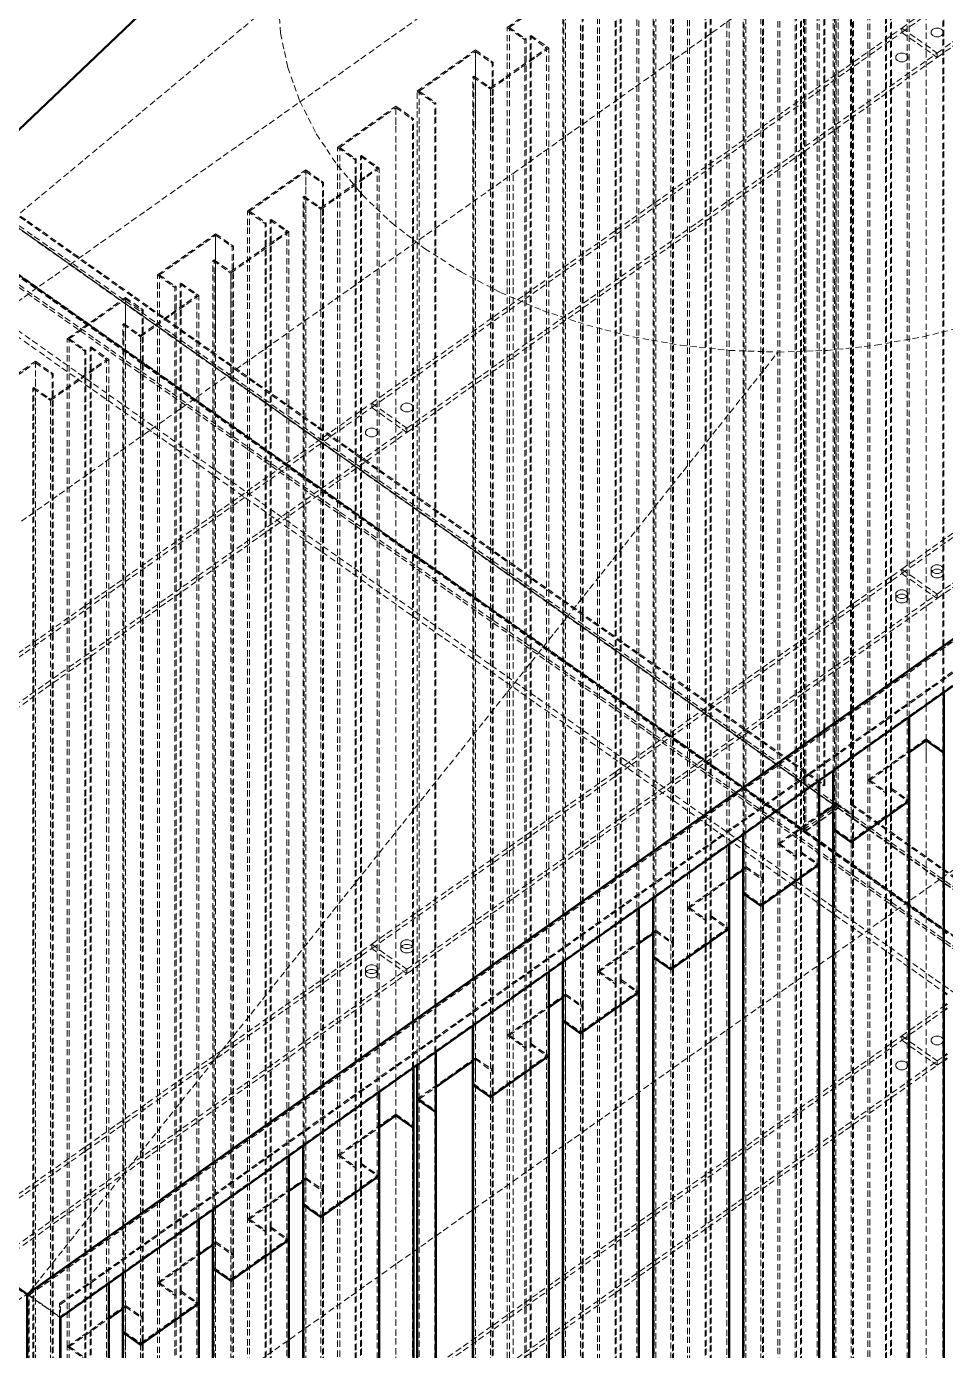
# Model space of a CAD drawing. Header units: millimetres. Extents: x 909 to 14018, y 345 to 10005.
# Drawn here: x 3272 to 3824, y 2431 to 3225 of the extents above; entities that cross this region are included whole.
import ezdxf

# ---------------------------------------------------------------- set-up
doc = ezdxf.new("R2010")
doc.units = ezdxf.units.MM
doc.linetypes.add('Hidden', pattern=[15, 5, -3, 5, -2])
for name, color, linetype, lineweight in [('Default', 7, 'Continuous', 50), ('Edges', 7, 'Hidden', 15), ('HiddenEdges', 2, 'Hidden', 15), ('HiddenSilhouettes', 2, 'Hidden', 15), ('HiddenWires', 7, 'Hidden', 15), ('Silhouettes', 7, 'Continuous', 50), ('Wires', 7, 'Hidden', 15)]:
    doc.layers.add(name, color=color, linetype=linetype, lineweight=lineweight)

# ---------------------------------------------------------------- blocks, each defined once
blk = doc.blocks.new('Isometric')
at = {"layer": 'Edges'}
for points in [[(-10.1, -535.7), (756.1, 101)], [(756.1, 101), (758, 73.2), (763.8, 45.8), (773.3, 18.9), (786.6, -7.3), (803.4, -32.4), (823.5, -56.2), (846.9, -78.5), (873.3, -99), (902.4, -117.7), (933.9, -134.2), (967.6, -148.5), (1003, -160.3), (1040, -169.7), (1078.1, -176.4), (1116.9, -180.5), (1156.1, -181.9)], [(1156.1, -181.9), (1195.3, -180.5), (1234.2, -176.4), (1272.2, -169.7), (1309.2, -160.3), (1344.7, -148.5), (1378.3, -134.2), (1409.9, -117.7), (1439, -99), (1465.3, -78.5), (1488.7, -56.2), (1508.9, -32.4), (1525.7, -7.3), (1538.9, 18.9), (1548.4, 45.8), (1554.2, 73.2), (1556.1, 101)], [(556.6, -934.2), (1156.1, -181.9)], [(1288.7, -643.2), (1291.5, -645.2)], [(1288.7, -644.1), (1291.5, -646.1)]]:
    blk.add_lwpolyline(points, dxfattribs=at)
for points in [[(581.1, -953.7, 0), (1387.2, -383.7, 0)], [(1287.9, -501.9, 0), (1287.9, -454.8, 0)], [(1274.6, -492.5, 0), (1274.6, -464.2, 0)], [(1274.6, -1298.6, 0), (1274.6, -492.5, 0)], [(1214.5, -573.8, 0), (1214.5, -506.7, 0)], [(1287.9, -1308, 0), (1287.9, -501.9, 0)], [(1142.3, -624.8, 0), (1142.3, -557.7, 0)], [(1214.5, -1379.9, 0), (1214.5, -573.8, 0)], [(1070.2, -675.8, 0), (1070.2, -608.7, 0)], [(1142.3, -1430.9, 0), (1142.3, -624.8, 0)], [(998.1, -726.8, 0), (998.1, -659.7, 0)], [(1070.2, -1481.9, 0), (1070.2, -675.8, 0)], [(926, -777.8, 0), (926, -710.7, 0)], [(998.1, -1532.9, 0), (998.1, -726.8, 0)], [(881.4, -789.3, 0), (881.4, -742.2, 0)], [(863.6, -801.9, 0), (863.6, -754.8, 0)], [(850.3, -792.5, 0), (850.3, -764.2, 0)], [(926, -1583.9, 0), (926, -777.8, 0)], [(850.3, -1598.6, 0), (850.3, -792.5, 0)], [(881.4, -1595.4, 0), (881.4, -789.3, 0)], [(863.6, -1608, 0), (863.6, -801.9, 0)], [(790.2, -873.8, 0), (790.2, -806.7, 0)], [(718.1, -924.8, 0), (718.1, -857.7, 0)], [(790.2, -1679.9, 0), (790.2, -873.8, 0)], [(645.9, -975.8, 0), (645.9, -908.7, 0)], [(718.1, -1730.9, 0), (718.1, -924.8, 0)], [(528.2, -954.3, 0), (555.1, -935.3, 0)], [(555.1, -935.3, 0), (581.1, -953.7, 0)], [(581.1, -2643.7, 0), (581.1, -953.7, 0)], [(645.9, -1781.9, 0), (645.9, -975.8, 0)]]:
    blk.add_polyline3d(points, dxfattribs=at)
blk.add_polyline3d([(555.1, -936.2, 0)], close=True, dxfattribs=at)
at = {"layer": 'HiddenEdges'}
for points in [[(-10.6, -536.2), (1757.2, 713.8)], [(-406.6, 592.6), (2379.4, -1377.4)], [(-432.7, 574.1), (2327.1, -1377.4)], [(-406.6, 545.2), (2379.4, -1424.8)], [(398.1, 23.7), (1204.2, -546.3)], [(407.9, 26.2), (1192.7, -528.8)], [(478.1, -70.8), (1189.7, -574.1)], [(478.6, -70.4), (1176.5, -563.9)], [(-10.6, -536.2), (555.1, -936.2)], [(1204.2, -546.3), (1784, -956.3)], [(1214, -543.8), (1772.6, -938.8)], [(1177.3, -566.2), (1178.2, -565.6)], [(1178.2, -565.1), (1288.7, -643.2)], [(1178.2, -565.6), (1758, -975.6)], [(555.1, -936.2), (556.6, -934.2)], [(555.1, -936.2), (555.9, -935.6)], [(556.8, -936.2), (581.9, -954)], [(581.1, -942.9), (581.9, -943.5)]]:
    blk.add_lwpolyline(points, dxfattribs=at)
for points in [[(1193.6, -528.2, 0), (1193.6, 1140.6, 0)], [(1204.2, -546.3, 0), (1204.2, 1143.7, 0)], [(1204.2, -546.7, 0), (1204.2, 1141.6, 0)], [(1214, -543.8, 0), (1214, 1125, 0)], [(1178.2, -565.1, 0), (1178.2, 448.2, 0)], [(1274.6, -464.2, 0), (1274.6, 313.6, 0)], [(1287.9, -454.8, 0), (1287.9, 304.2, 0)], [(1242, -534.3, 0), (1242, 271.8, 0)], [(1247, -530.8, 0), (1247, 275.3, 0)], [(1177.3, -565.3, 0), (1177.3, 254.5, 0)], [(1202.4, -543.5, 0), (1202.4, 262.6, 0)], [(1215.7, -552.9, 0), (1215.7, 253.2, 0)], [(1201.2, -563.2, 0), (1201.2, 242.9, 0)], [(1174.9, -581.8, 0), (1174.9, 224.3, 0)], [(1214.5, -506.7, 0), (1214.5, 232.3, 0)], [(1169.9, -585.3, 0), (1169.9, 220.8, 0)], [(1130.3, -594.5, 0), (1130.3, 211.6, 0)], [(1143.6, -603.9, 0), (1143.6, 202.2, 0)], [(1129, -614.2, 0), (1129, 191.9, 0)], [(1142.3, -557.7, 0), (1142.3, 181.3, 0)], [(1097.8, -636.3, 0), (1097.8, 169.8, 0)], [(1102.7, -632.8, 0), (1102.7, 173.3, 0)], [(1058.2, -645.5, 0), (1058.2, 160.6, 0)], [(1071.5, -654.9, 0), (1071.5, 151.2, 0)], [(1056.9, -665.2, 0), (1056.9, 140.9, 0)], [(1070.2, -608.7, 0), (1070.2, 130.3, 0)], [(1025.7, -687.3, 0), (1025.7, 118.8, 0)], [(1030.6, -683.8, 0), (1030.6, 122.3, 0)], [(986.1, -696.5, 0), (986.1, 109.6, 0)], [(999.4, -705.9, 0), (999.4, 100.2, 0)], [(984.8, -716.2, 0), (984.8, 89.9, 0)], [(998.1, 0, 0), (998.1, 80.5, 0)], [(998.1, -659.7, 0), (998.1, 79.3, 0)], [(1255.1, 73.8, 0), (1255.1, 77.3, 0)], [(953.5, -738.3, 0), (953.5, 67.8, 0)], [(958.5, -734.8, 0), (958.5, 71.3, 0)], [(913.9, 0, 0), (913.9, 59.8, 0)], [(913.9, -747.5, 0), (913.9, 58.6, 0)], [(927.2, -756.9, 0), (927.2, 49.2, 0)], [(912.7, -767.2, 0), (912.7, 38.9, 0)], [(398.1, 23.3, 0), (1202.5, -545.5, 0)], [(926, 0, 0), (926, 29.5, 0)], [(926, -710.7, 0), (926, 28.3, 0)], [(850.3, 0, 0), (850.3, 14.8, 0)], [(850.3, -764.2, 0), (850.3, 13.6, 0)], [(881.4, -742.2, 0), (881.4, 16.8, 0)], [(372.1, 4.4, 0), (1178.2, -565.6, 0)], [(863.6, -754.8, 0), (863.6, 4.2, 0)], [(817.8, -834.3, 0), (817.8, -28.2, 0)], [(822.7, -830.8, 0), (822.7, -24.7, 0)], [(778.2, -84.8, 0), (778.2, -36.2, 0)], [(778.2, -843.5, 0), (778.2, -37.4, 0)], [(791.5, -852.9, 0), (791.5, -46.8, 0)], [(776.9, -863.2, 0), (776.9, -57.1, 0)], [(790.2, -84.8, 0), (790.2, -66.5, 0)], [(790.2, -806.7, 0), (790.2, -67.7, 0)], [(745.6, -885.3, 0), (745.6, -79.2, 0)], [(750.6, -881.8, 0), (750.6, -75.7, 0)], [(706, -169.7, 0), (706, -87.2, 0)], [(706, -894.5, 0), (706, -88.4, 0)], [(719.3, -903.9, 0), (719.3, -97.8, 0)], [(704.8, -914.2, 0), (704.8, -108.1, 0)], [(678.5, -932.8, 0), (678.5, -126.7, 0)], [(718.1, -169.7, 0), (718.1, -117.5, 0)], [(718.1, -857.7, 0), (718.1, -118.7, 0)], [(673.5, -936.3, 0), (673.5, -130.2, 0)], [(633.9, -169.7, 0), (633.9, -138.2, 0)], [(633.9, -945.5, 0), (633.9, -139.4, 0)], [(647.2, -954.9, 0), (647.2, -148.8, 0)], [(632.6, -965.2, 0), (632.6, -159.1, 0)], [(645.9, -254.5, 0), (645.9, -168.5, 0)], [(606.3, -983.8, 0), (606.3, -177.7, 0)], [(645.9, -908.7, 0), (645.9, -169.7, 0)], [(561.8, -254.5, 0), (561.8, -189.2, 0)], [(561.8, -996.5, 0), (561.8, -190.4, 0)], [(601.4, -987.3, 0), (601.4, -181.2, 0)], [(575.1, -1005.9, 0), (575.1, -199.8, 0)], [(560.5, -1016.2, 0), (560.5, -210.1, 0)], [(573.8, -254.5, 0), (573.8, -219.5, 0)], [(573.8, -1026.8, 0), (573.8, -220.7, 0)], [(1255.1, -359, 0), (1255.1, -355.5, 0)], [(1283.4, -379, 0), (1283.4, -375.5, 0)], [(581.1, -942.9, 0), (1335.2, -409.7, 0)], [(1274.6, -509, 0), (1274.6, -491.3, 0)], [(1242, -1340.4, 0), (1242, -534.3, 0)], [(1247, -1336.9, 0), (1247, -530.8, 0)], [(1178.2, -565.1, 0), (1204.2, -546.7, 0)], [(1202.4, -593.9, 0), (1202.4, -542.3, 0)], [(1202.4, -1349.6, 0), (1202.4, -543.5, 0)], [(1204.2, -546.7, 0), (1782.3, -955.5, 0)], [(1214, -543.8, 0), (1214.8, -543.2, 0)], [(1215.7, -1359, 0), (1215.7, -552.9, 0)], [(1201.2, -1369.3, 0), (1201.2, -563.2, 0)], [(1174.9, -1387.9, 0), (1174.9, -581.8, 0)], [(1214.5, -593.9, 0), (1214.5, -572.6, 0)], [(1169.9, -1391.4, 0), (1169.9, -585.3, 0)], [(1130.3, -678.7, 0), (1130.3, -593.9, 0)], [(1130.3, -1400.6, 0), (1130.3, -594.5, 0)], [(1217.7, -593.9, 0), (1288.7, -644.1, 0)], [(1129, -1420.3, 0), (1129, -614.2, 0)], [(1143.6, -1410, 0), (1143.6, -603.9, 0)], [(1142.3, -678.7, 0), (1142.3, -623.6, 0)], [(1102.7, -1438.9, 0), (1102.7, -632.8, 0)], [(1058.2, -678.7, 0), (1058.2, -644.3, 0)], [(1058.2, -1451.6, 0), (1058.2, -645.5, 0)], [(1097.8, -1442.4, 0), (1097.8, -636.3, 0)], [(1071.5, -1461, 0), (1071.5, -654.9, 0)], [(1056.9, -1471.3, 0), (1056.9, -665.2, 0)], [(1070.2, -678.7, 0), (1070.2, -674.6, 0)], [(1025.7, -1493.4, 0), (1025.7, -687.3, 0)], [(1030.6, -1489.9, 0), (1030.6, -683.8, 0)], [(986.1, -763.5, 0), (986.1, -695.3, 0)], [(986.1, -1502.6, 0), (986.1, -696.5, 0)], [(999.4, -1512, 0), (999.4, -705.9, 0)], [(984.8, -1522.3, 0), (984.8, -716.2, 0)], [(998.1, -763.5, 0), (998.1, -725.6, 0)], [(1255.1, -732.3, 0), (1255.1, -728.8, 0)], [(953.5, -1544.4, 0), (953.5, -738.3, 0)], [(958.5, -1540.9, 0), (958.5, -734.8, 0)], [(913.9, -763.5, 0), (913.9, -746.3, 0)], [(913.9, -1553.6, 0), (913.9, -747.5, 0)], [(1283.4, -752.3, 0), (1283.4, -748.8, 0)], [(927.2, -1563, 0), (927.2, -756.9, 0)], [(912.7, -1573.3, 0), (912.7, -767.2, 0)], [(926, -848.4, 0), (926, -776.6, 0)], [(850.3, -848.4, 0), (850.3, -791.3, 0)], [(817.8, -1640.4, 0), (817.8, -834.3, 0)], [(822.7, -1636.9, 0), (822.7, -830.8, 0)], [(778.2, -848.4, 0), (778.2, -842.3, 0)], [(778.2, -1649.6, 0), (778.2, -843.5, 0)], [(791.5, -1659, 0), (791.5, -852.9, 0)], [(776.9, -1669.3, 0), (776.9, -863.2, 0)], [(790.2, -933.2, 0), (790.2, -872.6, 0)], [(745.6, -1691.4, 0), (745.6, -885.3, 0)], [(750.6, -1687.9, 0), (750.6, -881.8, 0)], [(706, -933.2, 0), (706, -893.3, 0)], [(706, -1700.6, 0), (706, -894.5, 0)], [(719.3, -1710, 0), (719.3, -903.9, 0)], [(704.8, -1720.3, 0), (704.8, -914.2, 0)], [(718.1, -933.2, 0), (718.1, -923.6, 0)], [(673.5, -1742.4, 0), (673.5, -936.3, 0)], [(678.5, -1738.9, 0), (678.5, -932.8, 0)], [(581.1, -2580.9, 0), (581.1, -942.9, 0)], [(633.9, -1018.1, 0), (633.9, -944.3, 0)], [(633.9, -1751.6, 0), (633.9, -945.5, 0)], [(647.2, -1761, 0), (647.2, -954.9, 0)], [(632.6, -1771.3, 0), (632.6, -965.2, 0)], [(645.9, -1018.1, 0), (645.9, -974.6, 0)]]:
    blk.add_polyline3d(points, dxfattribs=at)
at = {"layer": 'HiddenSilhouettes'}
for points in [[(-406.6, 594.7), (2349.7, -1354.3)], [(1283.4, 57.3), (1707.7, 357.3)], [(555.1, -936.2), (2322.8, 313.8)], [(941.1, 77.8), (986.1, 109.6)], [(939.4, 77.8), (953.5, 67.8)], [(941.1, 77.8), (954.4, 68.4)], [(1255.1, 77.3), (1283.4, 57.3)], [(957.6, 70.7), (958.5, 71.3)], [(1255.1, 73.8), (1283.4, 53.8)], [(869, 26.8), (913.9, 58.6)], [(913.9, 59.8), (928.1, 49.8)], [(913.9, 58.6), (927.2, 49.2)], [(911.8, 38.3), (926, 28.3)], [(912.7, 38.9), (926, 29.5)], [(408.7, 26.8), (1193.6, -528.2)], [(867.3, 26.8), (881.4, 16.8)], [(869, 26.8), (882.3, 17.4)], [(850.3, 13.6), (863.6, 4.2)], [(881.4, 16.8), (882.3, 17.4)], [(803.6, -18.2), (817.8, -28.2)], [(805.3, -18.2), (818.6, -27.6)], [(821.9, -25.3), (822.7, -24.7)], [(821.9, -25.3), (835.2, -34.7)], [(733.2, -69.2), (778.2, -37.4)], [(778.2, -36.2), (792.3, -46.2)], [(790.2, -67.7), (836.9, -34.7)], [(791.5, -46.8), (792.3, -46.2)], [(776, -57.7), (776.9, -57.1)], [(776, -57.7), (790.2, -67.7)], [(776.9, -57.1), (790.2, -66.5)], [(1255.1, -355.5), (1679.4, -55.5)], [(1255.1, -359), (1679.4, -59)], [(477.5, -71.3), (1177.3, -566.2)], [(731.5, -69.2), (745.6, -79.2)], [(745.6, -79.2), (746.5, -78.6)], [(749.7, -76.3), (750.6, -75.7)], [(749.7, -76.3), (763, -85.7)], [(750.6, -75.7), (764.7, -85.7)], [(1283.4, -375.5), (1707.7, -75.5)], [(1283.4, -379), (1707.7, -79)], [(661.1, -120.2), (706, -88.4)], [(706, -88.4), (719.3, -97.8)], [(718.1, -117.5), (763, -85.7)], [(718.1, -118.7), (764.7, -85.7)], [(448.2, -99.2), (1288.7, -693.6)], [(703.9, -108.7), (704.8, -108.1)], [(704.8, -108.1), (718.1, -117.5)], [(659.4, -120.2), (673.5, -130.2)], [(661.1, -120.2), (674.4, -129.6)], [(645.9, -168.5), (690.9, -136.7)], [(677.6, -127.3), (690.9, -136.7)], [(588.9, -171.2), (633.9, -139.4)], [(633.9, -138.2), (648.1, -148.2)], [(633.9, -139.4), (647.2, -148.8)], [(647.2, -148.8), (648.1, -148.2)], [(632.6, -159.1), (645.9, -168.5)], [(587.3, -171.2), (601.4, -181.2)], [(605.5, -178.3), (618.8, -187.7)], [(516.8, -222.2), (561.8, -190.4)], [(573.8, -219.5), (618.8, -187.7)], [(601.4, -181.2), (602.2, -180.6)], [(575.1, -199.8), (575.9, -199.2)], [(560.5, -210.1), (573.8, -219.5)], [(406.6, -522.7), (830.9, -222.7)], [(406.6, -526.2), (830.9, -226.2)], [(830.9, -222.7), (859.1, -242.7)], [(830.9, -226.2), (859.1, -246.2)], [(434.9, -542.7), (859.1, -242.7)], [(434.9, -546.2), (859.1, -246.2)], [(1255.1, -355.5), (1283.4, -375.5)], [(1255.1, -359), (1283.4, -379)], [(1278.6, -358.1), (1279.9, -356.5), (1282.1, -355.6), (1284.7, -355.6), (1286.9, -356.5), (1288.2, -358.1), (1288.2, -359.9), (1286.9, -361.5), (1284.7, -362.4), (1282.1, -362.4), (1279.9, -361.5), (1278.6, -359.9)], [(859.1, -679), (1283.4, -379)], [(1250.3, -378.1), (1251.6, -376.5), (1253.8, -375.6), (1256.4, -375.6), (1258.7, -376.5), (1259.9, -378.1), (1259.9, -379.9), (1258.7, -381.5), (1256.4, -382.4), (1253.8, -382.4), (1251.6, -381.5), (1250.3, -379.9)], [(1227.9, -524.3), (1274.6, -491.3)], [(1274.6, -491.3), (1288.7, -501.3)], [(1229.6, -524.3), (1261.1, -502)], [(1192.7, -528.8), (1193.6, -528.2)], [(1227.9, -524.3), (1242, -534.3)], [(-9.8, -535.6), (555.9, -935.6)], [(1246.1, -531.4), (1247, -530.8)], [(1246.1, -531.4), (1259.4, -540.8)], [(1247, -530.8), (1261.1, -540.8)], [(1155.8, -575.3), (1202.4, -542.3)], [(1200.3, -545), (1202.4, -543.5)], [(1202.4, -542.3), (1216.6, -552.3)], [(1202.4, -543.5), (1215.7, -552.9)], [(1214.8, -543.2), (1773.4, -938.2)], [(1157.5, -575.3), (1189, -553)], [(1177.3, -565.3), (1217.7, -593.9)], [(1200.3, -563.8), (1201.2, -563.2)], [(1201.2, -563.2), (1214.5, -572.6)], [(1155.8, -575.3), (1169.9, -585.3)], [(1174, -582.4), (1174.9, -581.8)], [(1174, -582.4), (1187.3, -591.8)], [(1174.9, -581.8), (1189, -591.8)], [(1169.9, -585.3), (1170.8, -584.7)], [(1083.6, -626.3), (1130.3, -593.3)], [(1128.2, -596), (1130.3, -594.5)], [(1130.3, -593.3), (1144.5, -603.3)], [(1130.3, -594.5), (1143.6, -603.9)], [(1143.6, -603.9), (1144.5, -603.3)], [(1085.3, -626.3), (1116.9, -604)], [(1129, -614.2), (1142.3, -623.6)], [(1083.6, -626.3), (1097.8, -636.3)], [(1085.3, -626.3), (1098.6, -635.7)], [(1101.9, -633.4), (1102.7, -632.8)], [(1101.9, -633.4), (1115.2, -642.8)], [(1102.7, -632.8), (1116.9, -642.8)], [(1011.5, -677.3), (1058.2, -644.3)], [(1058.2, -644.3), (1072.3, -654.3)], [(1058.2, -645.5), (1071.5, -654.9)], [(1070.2, -674.6), (1115.2, -642.8)], [(406.6, -955.5), (830.9, -655.5)], [(830.9, -655.5), (859.1, -675.5)], [(854.3, -658.1), (855.6, -656.5), (857.8, -655.6), (860.4, -655.6), (862.7, -656.5), (864, -658.1), (864, -659.9), (862.7, -661.5), (860.4, -662.4), (857.8, -662.4), (855.6, -661.5), (854.3, -659.9)], [(406.6, -959), (830.9, -659)], [(830.9, -659), (859.1, -679)], [(1056.9, -665.2), (1070.2, -674.6)], [(434.9, -975.5), (859.1, -675.5)], [(826, -678.1), (827.3, -676.5), (829.6, -675.6), (832.1, -675.6), (834.4, -676.5), (835.7, -678.1), (835.7, -679.9), (834.4, -681.5), (832.1, -682.4), (829.6, -682.4), (827.3, -681.5), (826, -679.9)], [(1011.5, -677.3), (1025.7, -687.3)], [(1013.2, -677.3), (1026.5, -686.7)], [(434.9, -979), (859.1, -679)], [(1029.8, -684.4), (1030.6, -683.8)], [(1029.8, -684.4), (1043.1, -693.8)], [(1030.6, -683.8), (1044.8, -693.8)], [(939.4, -728.3), (986.1, -695.3)], [(986.1, -695.3), (1000.2, -705.3)], [(986.1, -696.5), (999.4, -705.9)], [(998.1, -725.6), (1043.1, -693.8)], [(941.1, -728.3), (972.6, -706)], [(999.4, -705.9), (1000.2, -705.3)], [(983.9, -716.8), (984.8, -716.2)], [(984.8, -716.2), (998.1, -725.6)], [(867.3, -1003.1), (1255.1, -728.8)], [(939.4, -728.3), (953.5, -738.3)], [(867.3, -1006.6), (1255.1, -732.3)], [(957.6, -735.4), (958.5, -734.8)], [(957.6, -735.4), (970.9, -744.8)], [(958.5, -734.8), (972.6, -744.8)], [(1255.1, -732.3), (1283.4, -752.3)], [(867.3, -779.3), (913.9, -746.3)], [(913.9, -746.3), (928.1, -756.3)], [(913.9, -747.5), (927.2, -756.9)], [(926, -776.6), (970.9, -744.8)], [(1283.4, -748.8), (1288.7, -745.1)], [(1283.4, -752.3), (1288.7, -748.6)], [(869, -779.3), (882.3, -769.9)], [(869, -779.3), (882.3, -788.7)], [(803.6, -824.3), (850.3, -791.3)], [(803.6, -824.3), (817.8, -834.3)], [(805.3, -824.3), (818.6, -833.7)], [(822.7, -830.8), (836.9, -840.8)], [(731.5, -875.3), (778.2, -842.3)], [(776, -845), (778.2, -843.5)], [(778.2, -842.3), (792.3, -852.3)], [(733.2, -875.3), (764.7, -853)], [(776, -863.8), (776.9, -863.2)], [(776.9, -863.2), (790.2, -872.6)], [(731.5, -875.3), (745.6, -885.3)], [(745.6, -885.3), (746.5, -884.7)], [(750.6, -881.8), (764.7, -891.8)], [(659.4, -926.3), (706, -893.3)], [(703.9, -896), (706, -894.5)], [(706, -893.3), (720.2, -903.3)], [(706, -894.5), (719.3, -903.9)], [(661.1, -926.3), (692.6, -904)], [(719.3, -903.9), (720.2, -903.3)], [(659.4, -926.3), (673.5, -936.3)], [(661.1, -926.3), (674.4, -935.7)], [(678.5, -932.8), (692.6, -942.8)], [(633.9, -944.3), (648.1, -954.3)], [(633.9, -945.5), (647.2, -954.9)], [(588.9, -977.3), (620.5, -955)], [(647.2, -954.9), (648.1, -954.3)], [(631.8, -965.8), (632.6, -965.2)], [(632.6, -965.2), (645.9, -974.6)], [(587.3, -977.3), (601.4, -987.3)]]:
    blk.add_lwpolyline(points, dxfattribs=at)
for points in [[(1278.6, -354.5), (1279.9, -353), (1282.1, -352), (1284.7, -352), (1286.9, -353), (1288.2, -354.5), (1288.2, -356.4), (1286.9, -358), (1284.7, -358.9), (1282.1, -358.9), (1279.9, -358), (1278.6, -356.4)], [(1250.3, -374.5), (1251.6, -373), (1253.8, -372), (1256.4, -372), (1258.7, -373), (1259.9, -374.5), (1259.9, -376.4), (1258.7, -378), (1256.4, -378.9), (1253.8, -378.9), (1251.6, -378), (1250.3, -376.4)], [(854.3, -654.5), (855.6, -653), (857.8, -652), (860.4, -652), (862.7, -653), (864, -654.5), (864, -656.4), (862.7, -658), (860.4, -658.9), (857.8, -658.9), (855.6, -658), (854.3, -656.4)], [(826, -674.5), (827.3, -673), (829.6, -672), (832.1, -672), (834.4, -673), (835.7, -674.5), (835.7, -676.4), (834.4, -678), (832.1, -678.9), (829.6, -678.9), (827.3, -678), (826, -676.4)]]:
    blk.add_lwpolyline(points, close=True, dxfattribs=at)
for points in [[(1192.7, -528.8, 0), (1192.7, 1140, 0)], [(1202.5, -545.5, 0), (1202.5, 1142.8, 0)], [(1214.8, -543.2, 0), (1214.8, 1125.6, 0)], [(-406.6, 547.3, 0), (2347.4, -1400.1, 0)], [(-432.7, 528.8, 0), (2327.1, -1422.7, 0)], [(1176.5, -563.9, 0), (1176.5, 447.4, 0)], [(1255.1, 77.3, 0), (1679.4, 377.3, 0)], [(1255.1, 73.8, 0), (1679.4, 373.8, 0)], [(1283.4, 53.8, 0), (1707.7, 353.8, 0)], [(1288.7, -454.2, 0), (1288.7, 304.8, 0)], [(1227.9, -524.3, 0), (1227.9, 281.8, 0)], [(1229.6, -524.3, 0), (1229.6, 281.8, 0)], [(1242.9, -533.7, 0), (1242.9, 272.4, 0)], [(1246.1, -531.4, 0), (1246.1, 274.7, 0)], [(1259.4, -540.8, 0), (1259.4, 265.3, 0)], [(1261.1, -473.7, 0), (1261.1, 265.3, 0)], [(1216.6, -552.3, 0), (1216.6, 253.8, 0)], [(1200.3, -516.7, 0), (1200.3, 242.3, 0)], [(1155.8, -575.3, 0), (1155.8, 230.8, 0)], [(1157.5, -575.3, 0), (1157.5, 230.8, 0)], [(1174, -582.4, 0), (1174, 223.7, 0)], [(1170.8, -584.7, 0), (1170.8, 221.4, 0)], [(1187.3, -591.8, 0), (1187.3, 214.3, 0)], [(1189, -524.7, 0), (1189, 214.3, 0)], [(1144.5, -603.3, 0), (1144.5, 202.8, 0)], [(1128.2, -567.7, 0), (1128.2, 191.3, 0)], [(1083.6, -626.3, 0), (1083.6, 179.8, 0)], [(1085.3, -626.3, 0), (1085.3, 179.8, 0)], [(1098.6, -635.7, 0), (1098.6, 170.4, 0)], [(1101.9, -633.4, 0), (1101.9, 172.7, 0)], [(1115.2, -642.8, 0), (1115.2, 163.3, 0)], [(1116.9, -575.7, 0), (1116.9, 163.3, 0)], [(1072.3, -654.3, 0), (1072.3, 151.8, 0)], [(1056.1, -618.7, 0), (1056.1, 140.3, 0)], [(1011.5, -677.3, 0), (1011.5, 128.8, 0)], [(1013.2, -677.3, 0), (1013.2, 128.8, 0)], [(1026.5, -686.7, 0), (1026.5, 119.4, 0)], [(1029.8, -684.4, 0), (1029.8, 121.7, 0)], [(939.4, 77.8, 0), (986.1, 110.8, 0)], [(1043.1, -693.8, 0), (1043.1, 112.3, 0)], [(1044.8, -626.7, 0), (1044.8, 112.3, 0)], [(1000.2, -705.3, 0), (1000.2, 100.8, 0)], [(983.9, -669.7, 0), (983.9, 89.3, 0)], [(830.9, -222.7, 0), (1255.1, 77.3, 0)], [(939.4, -728.3, 0), (939.4, 77.8, 0)], [(941.1, -728.3, 0), (941.1, 77.8, 0)], [(830.9, -226.2, 0), (1255.1, 73.8, 0)], [(953.5, 67.8, 0), (954.4, 68.4, 0)], [(954.4, -737.7, 0), (954.4, 68.4, 0)], [(957.6, -735.4, 0), (957.6, 70.7, 0)], [(957.6, 70.7, 0), (970.9, 61.3, 0)], [(958.5, 71.3, 0), (972.6, 61.3, 0)], [(859.1, -242.7, 0), (1283.4, 57.3, 0)], [(859.1, -246.2, 0), (1283.4, 53.8, 0)], [(867.3, 26.8, 0), (913.9, 59.8, 0)], [(926, 29.5, 0), (970.9, 61.3, 0)], [(926, 28.3, 0), (972.6, 61.3, 0)], [(970.9, -744.8, 0), (970.9, 61.3, 0)], [(972.6, -677.7, 0), (972.6, 61.3, 0)], [(1283.4, 53.8, 0), (1283.4, 57.3, 0)], [(927.2, 49.2, 0), (928.1, 49.8, 0)], [(928.1, -756.3, 0), (928.1, 49.8, 0)], [(911.8, 38.3, 0), (912.7, 38.9, 0)], [(911.8, -720.7, 0), (911.8, 38.3, 0)], [(867.3, -752.2, 0), (867.3, 26.8, 0)], [(869, -779.3, 0), (869, 26.8, 0)], [(803.6, -18.2, 0), (850.3, 14.8, 0)], [(805.3, -18.2, 0), (850.3, 13.6, 0)], [(850.3, 14.8, 0), (864.4, 4.8, 0)], [(882.3, -741.6, 0), (882.3, 17.4, 0)], [(863.6, 4.2, 0), (864.4, 4.8, 0)], [(864.4, -754.2, 0), (864.4, 4.8, 0)], [(803.6, -824.3, 0), (803.6, -18.2, 0)], [(805.3, -824.3, 0), (805.3, -18.2, 0)], [(817.8, -28.2, 0), (818.6, -27.6, 0)], [(818.6, -833.7, 0), (818.6, -27.6, 0)], [(821.9, -831.4, 0), (821.9, -25.3, 0)], [(822.7, -24.7, 0), (836.9, -34.7, 0)], [(731.5, -69.2, 0), (778.2, -36.2, 0)], [(778.2, -37.4, 0), (791.5, -46.8, 0)], [(790.2, -66.5, 0), (835.2, -34.7, 0)], [(835.2, -840.8, 0), (835.2, -34.7, 0)], [(836.9, -773.7, 0), (836.9, -34.7, 0)], [(792.3, -852.3, 0), (792.3, -46.2, 0)], [(776, -816.7, 0), (776, -57.7, 0)], [(731.5, -875.3, 0), (731.5, -69.2, 0)], [(733.2, -875.3, 0), (733.2, -69.2, 0)], [(733.2, -69.2, 0), (746.5, -78.6, 0)], [(746.5, -884.7, 0), (746.5, -78.6, 0)], [(749.7, -882.4, 0), (749.7, -76.3, 0)], [(659.4, -120.2, 0), (706, -87.2, 0)], [(706, -87.2, 0), (720.2, -97.2, 0)], [(763, -891.8, 0), (763, -85.7, 0)], [(764.7, -824.7, 0), (764.7, -85.7, 0)], [(719.3, -97.8, 0), (720.2, -97.2, 0)], [(720.2, -903.3, 0), (720.2, -97.2, 0)], [(703.9, -867.7, 0), (703.9, -108.7, 0)], [(703.9, -108.7, 0), (718.1, -118.7, 0)], [(659.4, -926.3, 0), (659.4, -120.2, 0)], [(661.1, -926.3, 0), (661.1, -120.2, 0)], [(677.6, -127.3, 0), (678.5, -126.7, 0)], [(678.5, -126.7, 0), (692.6, -136.7, 0)], [(645.9, -169.7, 0), (692.6, -136.7, 0)], [(673.5, -130.2, 0), (674.4, -129.6, 0)], [(674.4, -935.7, 0), (674.4, -129.6, 0)], [(677.6, -933.4, 0), (677.6, -127.3, 0)], [(690.9, -942.8, 0), (690.9, -136.7, 0)], [(692.6, -875.7, 0), (692.6, -136.7, 0)], [(587.3, -171.2, 0), (633.9, -138.2, 0)], [(648.1, -954.3, 0), (648.1, -148.2, 0)], [(631.8, -159.7, 0), (632.6, -159.1, 0)], [(631.8, -918.7, 0), (631.8, -159.7, 0)], [(631.8, -159.7, 0), (645.9, -169.7, 0)], [(587.3, -977.3, 0), (587.3, -171.2, 0)], [(588.9, -977.3, 0), (588.9, -171.2, 0)], [(588.9, -171.2, 0), (602.2, -180.6, 0)], [(605.5, -178.3, 0), (606.3, -177.7, 0)], [(605.5, -984.4, 0), (605.5, -178.3, 0)], [(606.3, -177.7, 0), (620.5, -187.7, 0)], [(515.1, -222.2, 0), (561.8, -189.2, 0)], [(561.8, -189.2, 0), (575.9, -199.2, 0)], [(561.8, -190.4, 0), (575.1, -199.8, 0)], [(573.8, -220.7, 0), (620.5, -187.7, 0)], [(602.2, -986.7, 0), (602.2, -180.6, 0)], [(618.8, -993.8, 0), (618.8, -187.7, 0)], [(620.5, -926.7, 0), (620.5, -187.7, 0)], [(575.9, -1005.3, 0), (575.9, -199.2, 0)], [(559.7, -210.7, 0), (560.5, -210.1, 0)], [(559.7, -1016.8, 0), (559.7, -210.7, 0)], [(559.7, -210.7, 0), (573.8, -220.7, 0)], [(830.9, -226.2, 0), (830.9, -222.7, 0)], [(859.1, -246.2, 0), (859.1, -242.7, 0)], [(830.9, -655.5, 0), (1255.1, -355.5, 0)], [(830.9, -659, 0), (1255.1, -359, 0)], [(1278.6, -359.9, 0), (1278.6, -356.4, 0)], [(1288.2, -358.1, 0), (1288.2, -354.5, 0)], [(556.8, -936.2, 0), (1361.2, -367.4, 0)], [(859.1, -675.5, 0), (1283.4, -375.5, 0)], [(1250.3, -379.9, 0), (1250.3, -376.4, 0)], [(1259.9, -378.1, 0), (1259.9, -374.5, 0)], [(581.9, -943.5, 0), (1336, -410.3, 0)], [(1177.3, -566.2, 0), (1177.3, -509, 0)], [(1178.2, -565.6, 0), (1178.2, -509, 0)], [(1227.9, -1330.4, 0), (1227.9, -524.3, 0)], [(1229.6, -1330.4, 0), (1229.6, -524.3, 0)], [(1229.6, -524.3, 0), (1242.9, -533.7, 0)], [(1242, -534.3, 0), (1242.9, -533.7, 0)], [(1242.9, -1339.8, 0), (1242.9, -533.7, 0)], [(1246.1, -1337.5, 0), (1246.1, -531.4, 0)], [(1176.5, -563.9, 0), (1202.5, -545.5, 0)], [(1177.3, -565.3, 0), (1204.2, -546.3, 0)], [(1214.5, -572.6, 0), (1259.4, -540.8, 0)], [(1259.4, -1346.9, 0), (1259.4, -540.8, 0)], [(1215.7, -552.9, 0), (1216.6, -552.3, 0)], [(1216.6, -1358.4, 0), (1216.6, -552.3, 0)], [(1177.3, -566.2, 0), (1288.7, -644.9, 0)], [(1155.8, -1381.4, 0), (1155.8, -575.3, 0)], [(1157.5, -1381.4, 0), (1157.5, -575.3, 0)], [(1157.5, -575.3, 0), (1170.8, -584.7, 0)], [(1174, -1388.5, 0), (1174, -582.4, 0)], [(1142.3, -623.6, 0), (1187.3, -591.8, 0)], [(1170.8, -1390.8, 0), (1170.8, -584.7, 0)], [(1187.3, -1397.9, 0), (1187.3, -591.8, 0)], [(1144.5, -1409.4, 0), (1144.5, -603.3, 0)], [(1128.2, -614.8, 0), (1129, -614.2, 0)], [(1083.6, -1432.4, 0), (1083.6, -626.3, 0)], [(1085.3, -1432.4, 0), (1085.3, -626.3, 0)], [(1101.9, -1439.5, 0), (1101.9, -633.4, 0)], [(1056.1, -647, 0), (1058.2, -645.5, 0)], [(1097.8, -636.3, 0), (1098.6, -635.7, 0)], [(1098.6, -1441.8, 0), (1098.6, -635.7, 0)], [(1115.2, -1448.9, 0), (1115.2, -642.8, 0)], [(830.9, -659, 0), (830.9, -655.5, 0)], [(854.3, -659.9, 0), (854.3, -656.4, 0)], [(864, -658.1, 0), (864, -654.5, 0)], [(1013.2, -677.3, 0), (1044.8, -655, 0)], [(1071.5, -654.9, 0), (1072.3, -654.3, 0)], [(1072.3, -1460.4, 0), (1072.3, -654.3, 0)], [(1056.1, -665.8, 0), (1056.9, -665.2, 0)], [(826, -679.9, 0), (826, -676.4, 0)], [(835.7, -678.1, 0), (835.7, -674.5, 0)], [(859.1, -679, 0), (859.1, -675.5, 0)], [(1011.5, -1483.4, 0), (1011.5, -677.3, 0)], [(1013.2, -1483.4, 0), (1013.2, -677.3, 0)], [(1025.7, -687.3, 0), (1026.5, -686.7, 0)], [(1026.5, -1492.8, 0), (1026.5, -686.7, 0)], [(1029.8, -1490.5, 0), (1029.8, -684.4, 0)], [(983.9, -698, 0), (986.1, -696.5, 0)], [(1043.1, -1499.9, 0), (1043.1, -693.8, 0)], [(1000.2, -1511.4, 0), (1000.2, -705.3, 0)], [(1255.1, -728.8, 0), (1288.7, -705.1, 0)], [(1255.1, -732.3, 0), (1288.7, -708.6, 0)], [(939.4, -1534.4, 0), (939.4, -728.3, 0)], [(941.1, -1534.4, 0), (941.1, -728.3, 0)], [(941.1, -728.3, 0), (954.4, -737.7, 0)], [(1255.1, -728.8, 0), (1283.4, -748.8, 0)], [(953.5, -738.3, 0), (954.4, -737.7, 0)], [(954.4, -1543.8, 0), (954.4, -737.7, 0)], [(957.6, -1541.5, 0), (957.6, -735.4, 0)], [(867.3, -1043.1, 0), (1283.4, -748.8, 0)], [(911.8, -749, 0), (913.9, -747.5, 0)], [(970.9, -1550.9, 0), (970.9, -744.8, 0)], [(867.3, -1046.6, 0), (1283.4, -752.3, 0)], [(927.2, -756.9, 0), (928.1, -756.3, 0)], [(928.1, -1562.4, 0), (928.1, -756.3, 0)], [(911.8, -767.8, 0), (912.7, -767.2, 0)], [(912.7, -767.2, 0), (926, -776.6, 0)], [(869, -1585.4, 0), (869, -779.3, 0)], [(850.3, -791.3, 0), (864.4, -801.3, 0)], [(805.3, -824.3, 0), (836.9, -802, 0)], [(803.6, -1630.4, 0), (803.6, -824.3, 0)], [(805.3, -1630.4, 0), (805.3, -824.3, 0)], [(817.8, -834.3, 0), (818.6, -833.7, 0)], [(818.6, -1639.8, 0), (818.6, -833.7, 0)], [(821.9, -831.4, 0), (822.7, -830.8, 0)], [(821.9, -1637.5, 0), (821.9, -831.4, 0)], [(821.9, -831.4, 0), (835.2, -840.8, 0)], [(778.2, -843.5, 0), (791.5, -852.9, 0)], [(790.2, -872.6, 0), (835.2, -840.8, 0)], [(835.2, -1646.9, 0), (835.2, -840.8, 0)], [(791.5, -852.9, 0), (792.3, -852.3, 0)], [(792.3, -1658.4, 0), (792.3, -852.3, 0)], [(731.5, -1681.4, 0), (731.5, -875.3, 0)], [(733.2, -1681.4, 0), (733.2, -875.3, 0)], [(733.2, -875.3, 0), (746.5, -884.7, 0)], [(746.5, -1690.8, 0), (746.5, -884.7, 0)], [(749.7, -882.4, 0), (750.6, -881.8, 0)], [(749.7, -1688.5, 0), (749.7, -882.4, 0)], [(749.7, -882.4, 0), (763, -891.8, 0)], [(718.1, -923.6, 0), (763, -891.8, 0)], [(763, -1697.9, 0), (763, -891.8, 0)], [(720.2, -1709.4, 0), (720.2, -903.3, 0)], [(703.9, -914.8, 0), (704.8, -914.2, 0)], [(704.8, -914.2, 0), (718.1, -923.6, 0)], [(659.4, -1732.4, 0), (659.4, -926.3, 0)], [(661.1, -1732.4, 0), (661.1, -926.3, 0)], [(555.9, -2625.6, 0), (555.9, -935.6, 0)], [(556.8, -2624.5, 0), (556.8, -936.2, 0)], [(673.5, -936.3, 0), (674.4, -935.7, 0)], [(674.4, -1741.8, 0), (674.4, -935.7, 0)], [(677.6, -933.4, 0), (678.5, -932.8, 0)], [(677.6, -1739.5, 0), (677.6, -933.4, 0)], [(677.6, -933.4, 0), (690.9, -942.8, 0)], [(581.9, -1018.1, 0), (581.9, -943.5, 0)], [(587.3, -977.3, 0), (633.9, -944.3, 0)], [(631.8, -947, 0), (633.9, -945.5, 0)], [(645.9, -974.6, 0), (690.9, -942.8, 0)], [(690.9, -1748.9, 0), (690.9, -942.8, 0)], [(648.1, -1760.4, 0), (648.1, -954.3, 0)], [(587.3, -1783.4, 0), (587.3, -977.3, 0)], [(588.9, -1783.4, 0), (588.9, -977.3, 0)], [(588.9, -977.3, 0), (602.2, -986.7, 0)]]:
    blk.add_polyline3d(points, dxfattribs=at)
at = {"layer": 'HiddenWires'}
for points in [[(944, -39), (1368.3, 261)], [(1278.6, 72.8), (1278.6, 74.7)], [(1279.9, 76.3), (1282.1, 77.2)], [(1282.1, 77.2), (1284.7, 77.2)], [(1286.9, 76.3), (1288.2, 74.7)], [(1288.2, 72.8), (1288.2, 74.7)], [(1279.9, 71.3), (1282.1, 70.3)], [(1284.7, 70.3), (1286.9, 71.3)], [(1286.9, 71.3), (1288.2, 72.8)], [(1251.6, 56.3), (1253.8, 57.2)], [(1256.4, 57.2), (1258.7, 56.3)], [(1258.7, 56.3), (1259.9, 54.7)], [(1259.9, 52.8), (1259.9, 54.7)], [(1251.6, 51.3), (1253.8, 50.3)], [(1256.4, 50.3), (1258.7, 51.3)], [(1258.7, 51.3), (1259.9, 52.8)], [(854.3, -225.3), (855.6, -223.7)], [(854.3, -227.2), (854.3, -225.3)], [(855.6, -228.7), (857.8, -229.7)], [(860.4, -222.8), (862.7, -223.7)], [(860.4, -229.7), (862.7, -228.7)], [(864, -227.2), (864, -225.3)], [(827.3, -243.7), (829.6, -242.8)], [(832.1, -242.8), (834.4, -243.7)], [(826, -245.3), (827.3, -243.7)], [(827.3, -248.7), (829.6, -249.7)], [(829.6, -249.7), (832.1, -249.7)], [(832.1, -249.7), (834.4, -248.7)], [(834.4, -243.7), (835.7, -245.3)], [(835.7, -247.2), (835.7, -245.3)], [(1279.9, -729.8), (1282.1, -728.9)], [(1282.1, -728.9), (1284.7, -728.9)], [(1286.9, -729.8), (1288.2, -731.4)], [(1278.6, -733.3), (1278.6, -731.4)], [(1278.6, -733.3), (1279.9, -734.8)], [(1286.9, -734.8), (1288.2, -733.3)], [(1288.2, -733.3), (1288.2, -731.4)], [(1250.3, -753.3), (1250.3, -751.4)], [(1251.6, -749.8), (1253.8, -748.9)], [(1253.8, -748.9), (1256.4, -748.9)], [(1256.4, -748.9), (1258.7, -749.8)], [(1258.7, -749.8), (1259.9, -751.4)], [(1259.9, -753.3), (1259.9, -751.4)], [(1251.6, -754.8), (1253.8, -755.8)], [(1253.8, -755.8), (1256.4, -755.8)], [(1258.7, -754.8), (1259.9, -753.3)]]:
    blk.add_lwpolyline(points, dxfattribs=at)
for points in [[(1278.6, 74.7, 0), (1279.9, 76.3, 0)], [(1284.7, 77.2, 0), (1286.9, 76.3, 0)], [(1278.6, 72.8, 0), (1279.9, 71.3, 0)], [(1282.1, 70.3, 0), (1284.7, 70.3, 0)], [(1250.3, 54.7, 0), (1251.6, 56.3, 0)], [(1250.3, 52.8, 0), (1250.3, 54.7, 0)], [(1253.8, 57.2, 0), (1256.4, 57.2, 0)], [(1250.3, 52.8, 0), (1251.6, 51.3, 0)], [(1253.8, 50.3, 0), (1256.4, 50.3, 0)], [(519.7, -339, 0), (944, -39, 0)], [(944, -698, 0), (944, -39, 0)], [(854.3, -227.2, 0), (855.6, -228.7, 0)], [(855.6, -223.7, 0), (857.8, -222.8, 0)], [(857.8, -222.8, 0), (860.4, -222.8, 0)], [(857.8, -229.7, 0), (860.4, -229.7, 0)], [(862.7, -223.7, 0), (864, -225.3, 0)], [(862.7, -228.7, 0), (864, -227.2, 0)], [(829.6, -242.8, 0), (832.1, -242.8, 0)], [(826, -247.2, 0), (826, -245.3, 0)], [(826, -247.2, 0), (827.3, -248.7, 0)], [(834.4, -248.7, 0), (835.7, -247.2, 0)], [(1278.6, -731.4, 0), (1279.9, -729.8, 0)], [(1284.7, -728.9, 0), (1286.9, -729.8, 0)], [(1279.9, -734.8, 0), (1282.1, -735.8, 0)], [(1282.1, -735.8, 0), (1284.7, -735.8, 0)], [(1284.7, -735.8, 0), (1286.9, -734.8, 0)], [(1250.3, -751.4, 0), (1251.6, -749.8, 0)], [(1250.3, -753.3, 0), (1251.6, -754.8, 0)], [(1256.4, -755.8, 0), (1258.7, -754.8, 0)]]:
    blk.add_polyline3d(points, dxfattribs=at)
at = {"layer": 'Silhouettes'}
for points in [[(-10.1, -535.7), (846.9, 280.4)], [(555.1, -935.3), (1361.2, -365.3)], [(581.9, -954), (1386.4, -385.2)], [(1274.6, -492.5), (1287.9, -501.9)], [(1287.9, -501.9), (1288.7, -501.3)], [(1189, -553), (1200.3, -545)], [(1214.5, -573.8), (1261.1, -540.8)], [(1142.3, -624.8), (1189, -591.8)], [(1116.9, -604), (1128.2, -596)], [(1128.2, -614.8), (1142.3, -624.8)], [(1288.7, -644.9), (1291.5, -646.9)], [(1044.8, -655), (1056.1, -647)], [(1288.7, -693.6), (1291.5, -695.6)], [(1288.7, -705.1), (1291.5, -703.1)], [(1288.7, -708.6), (1291.5, -706.6)], [(983.9, -716.8), (998.1, -726.8)], [(1288.7, -745.1), (1291.5, -743.1)], [(1288.7, -748.6), (1291.5, -746.6)], [(911.8, -767.8), (926, -777.8)], [(867.3, -779.3), (881.4, -789.3)], [(850.3, -792.5), (863.6, -801.9)], [(881.4, -789.3), (882.3, -788.7)], [(790.2, -873.8), (836.9, -840.8)], [(776, -863.8), (790.2, -873.8)], [(692.6, -904), (703.9, -896)], [(703.9, -914.8), (718.1, -924.8)], [(645.9, -975.8), (692.6, -942.8)], [(631.8, -965.8), (645.9, -975.8)]]:
    blk.add_lwpolyline(points, dxfattribs=at)
for points in [[(1288.7, -501.3, 0), (1288.7, -454.2, 0)], [(1261.1, -540.8, 0), (1261.1, -473.7, 0)], [(1261.1, -502, 0), (1274.6, -492.5, 0)], [(1288.7, -1307.4, 0), (1288.7, -501.3, 0)], [(1200.3, -563.8, 0), (1200.3, -516.7, 0)], [(1189, -591.8, 0), (1189, -524.7, 0)], [(-10.6, -535.3, 0), (555.1, -935.3, 0)], [(1261.1, -1346.9, 0), (1261.1, -540.8, 0)], [(1128.2, -614.8, 0), (1128.2, -567.7, 0)], [(1200.3, -1369.9, 0), (1200.3, -563.8, 0)], [(1200.3, -563.8, 0), (1214.5, -573.8, 0)], [(1116.9, -642.8, 0), (1116.9, -575.7, 0)], [(1189, -1397.9, 0), (1189, -591.8, 0)], [(1056.1, -665.8, 0), (1056.1, -618.7, 0)], [(1128.2, -1420.9, 0), (1128.2, -614.8, 0)], [(1044.8, -693.8, 0), (1044.8, -626.7, 0)], [(1070.2, -675.8, 0), (1116.9, -642.8, 0)], [(1116.9, -1448.9, 0), (1116.9, -642.8, 0)], [(1056.1, -1471.9, 0), (1056.1, -665.8, 0)], [(1056.1, -665.8, 0), (1070.2, -675.8, 0)], [(972.6, -744.8, 0), (972.6, -677.7, 0)], [(983.9, -716.8, 0), (983.9, -669.7, 0)], [(972.6, -706, 0), (983.9, -698, 0)], [(998.1, -726.8, 0), (1044.8, -693.8, 0)], [(1044.8, -1499.9, 0), (1044.8, -693.8, 0)], [(983.9, -1522.9, 0), (983.9, -716.8, 0)], [(911.8, -767.8, 0), (911.8, -720.7, 0)], [(882.3, -788.7, 0), (882.3, -741.6, 0)], [(882.3, -769.9, 0), (911.8, -749, 0)], [(926, -777.8, 0), (972.6, -744.8, 0)], [(972.6, -1550.9, 0), (972.6, -744.8, 0)], [(864.4, -801.3, 0), (864.4, -754.2, 0)], [(867.3, -779.3, 0), (867.3, -752.2, 0)], [(911.8, -1573.9, 0), (911.8, -767.8, 0)], [(836.9, -840.8, 0), (836.9, -773.7, 0)], [(867.3, -1585.4, 0), (867.3, -779.3, 0)], [(836.9, -802, 0), (850.3, -792.5, 0)], [(882.3, -1594.8, 0), (882.3, -788.7, 0)], [(863.6, -801.9, 0), (864.4, -801.3, 0)], [(864.4, -1607.4, 0), (864.4, -801.3, 0)], [(764.7, -891.8, 0), (764.7, -824.7, 0)], [(776, -863.8, 0), (776, -816.7, 0)], [(764.7, -853, 0), (776, -845, 0)], [(836.9, -1646.9, 0), (836.9, -840.8, 0)], [(703.9, -914.8, 0), (703.9, -867.7, 0)], [(776, -1669.9, 0), (776, -863.8, 0)], [(692.6, -942.8, 0), (692.6, -875.7, 0)], [(718.1, -924.8, 0), (764.7, -891.8, 0)], [(764.7, -1697.9, 0), (764.7, -891.8, 0)], [(631.8, -965.8, 0), (631.8, -918.7, 0)], [(703.9, -1720.9, 0), (703.9, -914.8, 0)], [(620.5, -993.8, 0), (620.5, -926.7, 0)], [(555.1, -1018.1, 0), (555.1, -935.3, 0)], [(620.5, -955, 0), (631.8, -947, 0)], [(692.6, -1748.9, 0), (692.6, -942.8, 0)], [(581.9, -2642.3, 0), (581.9, -954, 0)], [(631.8, -1771.9, 0), (631.8, -965.8, 0)]]:
    blk.add_polyline3d(points, dxfattribs=at)
at = {"layer": 'Wires'}
blk.add_lwpolyline([(944, -845.1), (1335.2, -568.5)], dxfattribs=at)
for points in [[(944, -845.1, 0), (944, -698, 0)], [(581.9, -1101.1, 0), (944, -845.1, 0)], [(944, -1651.2, 0), (944, -845.1, 0)]]:
    blk.add_polyline3d(points, dxfattribs=at)

msp = doc.modelspace()

# ---------------------------------------------------------------- block references
at = {"layer": 'Default', "xscale": 0.75, "yscale": 0.75, "zscale": 0.75}
msp.add_blockref('Isometric', (2856.5, 3166), dxfattribs=at)

doc.saveas('drawing.dxf')
